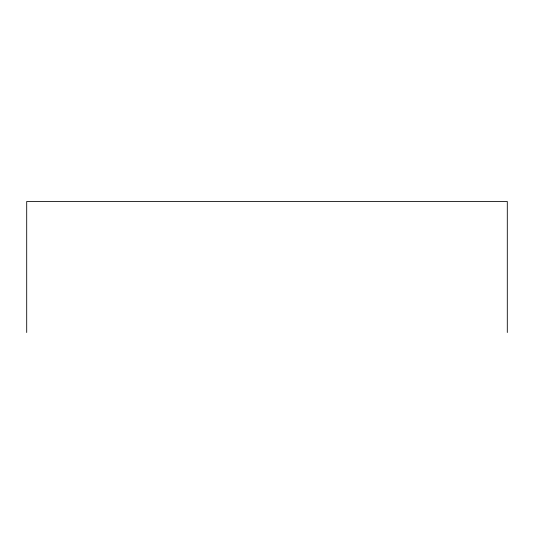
<?xml version="1.0" encoding="UTF-8"?>
<svg xmlns="http://www.w3.org/2000/svg" width="534" height="534" viewBox="0 0 534 534"><rect width="100%" height="100%" fill="white"/><g stroke="black" fill="none" stroke-linecap="round" stroke-linejoin="round"><path stroke-width="0.8" d="M507.3 332.515L507.3 201.485L26.7 201.485L26.7 332.515"/></g></svg>
